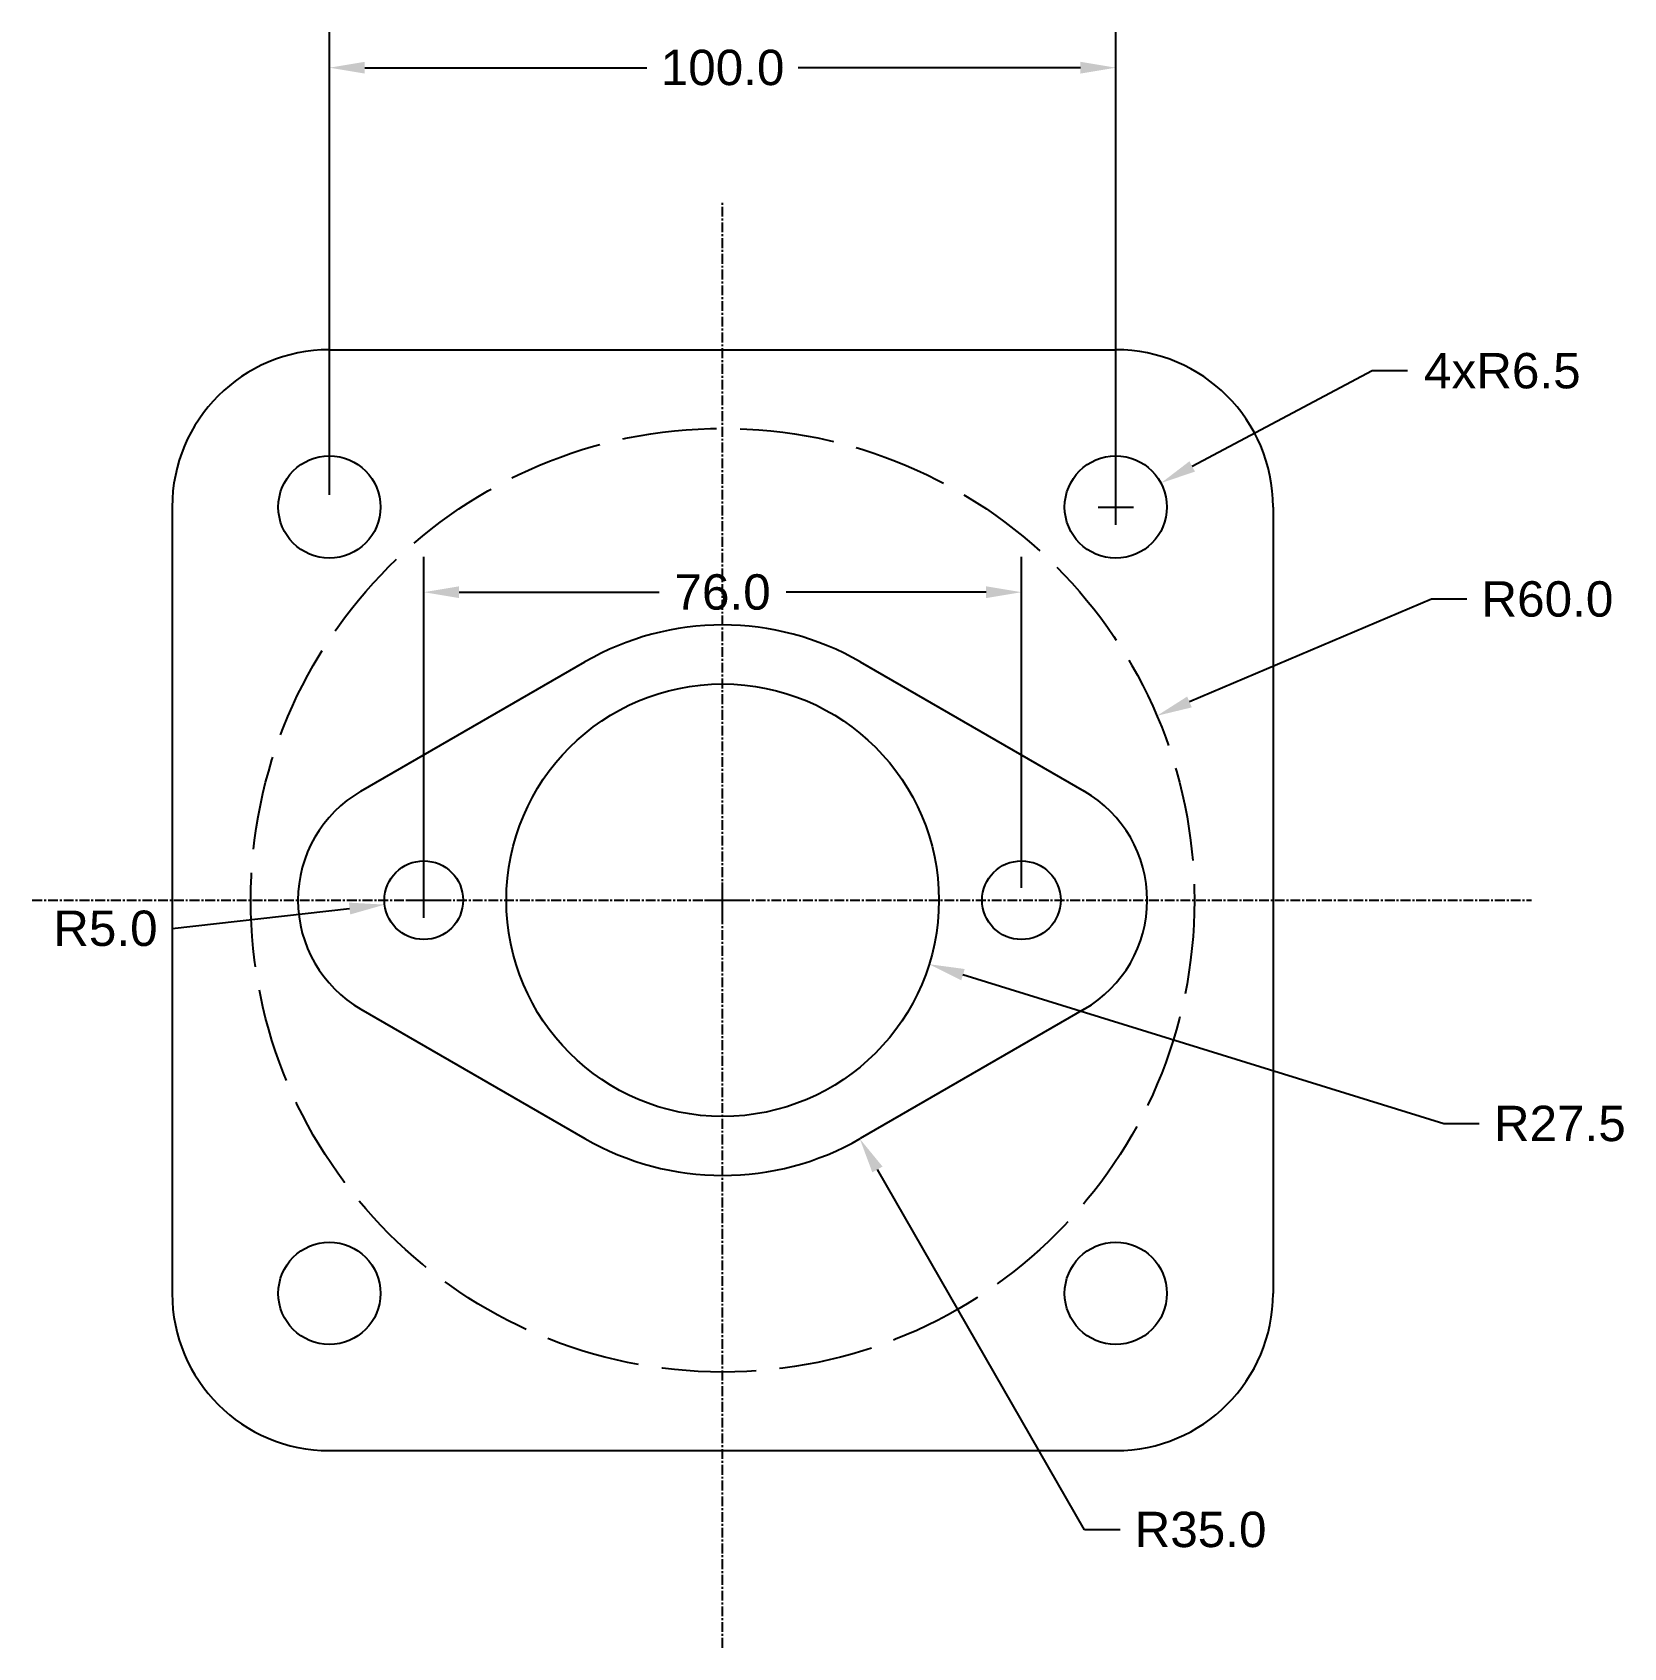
# Model space of a CAD drawing. Header units: millimetres. Extents: x 3 to 205, y 23 to 229.
import ezdxf

# ---------------------------------------------------------------- set-up
doc = ezdxf.new("R2010")
doc.units = ezdxf.units.MM
doc.header["$MEASUREMENT"] = 0
doc.linetypes.add('ACAD_ISO02W100', pattern=[15, 12, -3])
doc.linetypes.add('CENTER', pattern=[2, 1.25, -0.25, 0.25, -0.25])
doc.styles.get("Standard").update_dxf_attribs({"font": 'arial.ttf'})
doc.dimstyles.get("Standard").update_dxf_attribs({"dimscale": 25, "dimtxt": 0.18, "dimasz": 0.18, "dimexe": 0.18, "dimexo": 0.0625, "dimgap": 0.09, "dimtad": 0, "dimtih": 1, "dimtoh": 1, "dimdec": 1, "dimzin": 0, "dimdsep": 46, "dimtxsty": 'Standard', "dimcen": 0.09, "dimadec": 0, "dimazin": 0, "dimtfac": 1, "dimtdec": 1, "dimtofl": 0, "dimtmove": 0, "dimatfit": 3, "dimfxl": 1, "dimtolj": 1, "dimtzin": 0, "dimarcsym": 0})

# ---------------------------------------------------------------- blocks, each defined once
blk = doc.blocks.new('*D2')
at = {"color": 0, "lineweight": -2, "transparency": 16777216}
for p, q in [((40.29, 170.06), (40.29, 228.87)), ((140.29, 170.06), (140.29, 228.87)), ((44.79, 224.37), (80.67, 224.37)), ((135.79, 224.37), (99.92, 224.37))]:
    blk.add_line(p, q, dxfattribs=at)
at = {"color": 0, "transparency": 16777216}
for points in [[(44.79, 225.12), (44.79, 223.62), (40.29, 224.37)], [(135.79, 225.12), (135.79, 223.62), (140.29, 224.37)]]:
    blk.add_solid(points, dxfattribs=at)
at = {"layer": 'Defpoints', "color": 0, "transparency": 16777216}
for p in [(140.29, 224.37), (40.29, 168.5), (140.29, 168.5)]:
    blk.add_point(p, dxfattribs=at)
at = {"color": 0, "transparency": 16777216, "insert": (90.29, 224.37), "char_height": 4.5, "attachment_point": 5}
blk.add_mtext('\\A1;100.0', dxfattribs=at)
blk = doc.blocks.new('*D4')
at = {"color": 0, "lineweight": -2, "transparency": 16777216}
for p, q in [((52.29, 120.06), (52.29, 162.17)), ((128.29, 120.06), (128.29, 162.17)), ((56.79, 157.67), (82.23, 157.67)), ((123.79, 157.67), (98.36, 157.67))]:
    blk.add_line(p, q, dxfattribs=at)
at = {"color": 0, "transparency": 16777216}
for points in [[(56.79, 158.42), (56.79, 156.92), (52.29, 157.67)], [(123.79, 158.42), (123.79, 156.92), (128.29, 157.67)]]:
    blk.add_solid(points, dxfattribs=at)
at = {"layer": 'Defpoints', "color": 0, "transparency": 16777216}
for p in [(128.29, 157.67), (52.29, 118.5), (128.29, 118.5)]:
    blk.add_point(p, dxfattribs=at)
at = {"color": 0, "transparency": 16777216, "insert": (90.29, 157.67), "char_height": 4.5, "attachment_point": 5}
blk.add_mtext('\\A1;76.0', dxfattribs=at)
blk = doc.blocks.new('*D5')
at = {"color": 0, "lineweight": -2, "transparency": 16777216}
for p, q in [((172.91, 185.81), (150.01, 173.66)), ((177.41, 185.81), (172.91, 185.81)), ((140.29, 166.25), (140.29, 170.75)), ((138.04, 168.5), (142.54, 168.5))]:
    blk.add_line(p, q, dxfattribs=at)
at = {"color": 0, "transparency": 16777216}
blk.add_solid([(149.66, 174.32), (150.36, 173), (146.04, 171.55)], dxfattribs=at)
at = {"layer": 'Defpoints', "color": 0, "transparency": 16777216}
for p in [(146.04, 171.55), (140.29, 168.5)]:
    blk.add_point(p, dxfattribs=at)
at = {"color": 0, "transparency": 16777216, "insert": (189.45, 185.81), "char_height": 4.5, "attachment_point": 5}
blk.add_mtext('\\A1;4xR6.5', dxfattribs=at)
blk = doc.blocks.new('*D6')
at = {"color": 0, "lineweight": -2, "transparency": 16777216}
for p, q in [((90.29, 116.25), (90.29, 120.75)), ((88.04, 118.5), (92.54, 118.5)), ((182, 90.08), (120.86, 109.03)), ((186.5, 90.08), (182, 90.08))]:
    blk.add_line(p, q, dxfattribs=at)
at = {"color": 0, "transparency": 16777216}
blk.add_solid([(121.08, 109.75), (120.64, 108.31), (116.56, 110.36)], dxfattribs=at)
at = {"layer": 'Defpoints', "color": 0, "transparency": 16777216}
for p in [(90.29, 118.5), (116.56, 110.36)]:
    blk.add_point(p, dxfattribs=at)
at = {"color": 0, "transparency": 16777216, "insert": (196.76, 90.08), "char_height": 4.5, "attachment_point": 5}
blk.add_mtext('\\A1;R27.5', dxfattribs=at)
blk = doc.blocks.new('*D7')
at = {"color": 0, "lineweight": -2, "transparency": 16777216}
for p, q in [((52.29, 116.25), (52.29, 120.75)), ((20.29, 114.9), (42.85, 117.44)), ((50.04, 118.5), (54.54, 118.5))]:
    blk.add_line(p, q, dxfattribs=at)
at = {"color": 0, "transparency": 16777216}
blk.add_solid([(42.77, 118.19), (42.94, 116.69), (47.33, 117.94)], dxfattribs=at)
at = {"layer": 'Defpoints', "color": 0, "transparency": 16777216}
for p in [(47.33, 117.94), (52.29, 118.5)]:
    blk.add_point(p, dxfattribs=at)
at = {"color": 0, "transparency": 16777216, "insert": (11.8, 114.9), "char_height": 4.5, "attachment_point": 5}
blk.add_mtext('\\A1;R5.0', dxfattribs=at)
blk = doc.blocks.new('*D8')
at = {"color": 0, "lineweight": -2, "transparency": 16777216}
for p, q in [((180.44, 156.78), (149.66, 143.71)), ((184.94, 156.78), (180.44, 156.78)), ((90.29, 116.25), (90.29, 120.75)), ((88.04, 118.5), (92.54, 118.5))]:
    blk.add_line(p, q, dxfattribs=at)
at = {"color": 0, "transparency": 16777216}
blk.add_solid([(149.37, 144.4), (149.96, 143.02), (145.52, 141.95)], dxfattribs=at)
at = {"layer": 'Defpoints', "color": 0, "transparency": 16777216}
for p in [(145.52, 141.95), (90.29, 118.5)]:
    blk.add_point(p, dxfattribs=at)
at = {"color": 0, "transparency": 16777216, "insert": (195.18, 156.78), "char_height": 4.5, "attachment_point": 5}
blk.add_mtext('\\A1;R60.0', dxfattribs=at)
blk = doc.blocks.new('*D9')
at = {"color": 0, "lineweight": -2, "transparency": 16777216}
for p, q in [((90.29, 116.25), (90.29, 120.75)), ((88.04, 118.5), (92.54, 118.5)), ((136.33, 38.45), (109.98, 84.26)), ((140.83, 38.45), (136.33, 38.45))]:
    blk.add_line(p, q, dxfattribs=at)
at = {"color": 0, "transparency": 16777216}
blk.add_solid([(110.63, 84.63), (109.33, 83.89), (107.74, 88.16)], dxfattribs=at)
at = {"layer": 'Defpoints', "color": 0, "transparency": 16777216}
for p in [(90.29, 118.5), (107.74, 88.16)]:
    blk.add_point(p, dxfattribs=at)
at = {"color": 0, "transparency": 16777216, "insert": (151.07, 38.45), "char_height": 4.5, "attachment_point": 5}
blk.add_mtext('\\A1;R35.0', dxfattribs=at)

msp = doc.modelspace()

# ---------------------------------------------------------------- linework, layer by layer
at = {"linetype": 'CENTER'}
for p, q in [((90.29, 23.44), (90.29, 207.42)), ((2.51, 118.5), (193.16, 118.5))]:
    msp.add_line(p, q, dxfattribs=at)
for p, q in [((40.29, 188.5), (140.29, 188.5)), ((20.29, 168.5), (20.29, 68.5)), ((160.29, 168.5), (160.29, 68.5)), ((44.29, 132.36), (72.79, 148.81)), ((107.79, 148.81), (136.29, 132.36)), ((44.29, 104.65), (72.79, 88.19)), ((136.29, 104.65), (107.79, 88.19)), ((40.29, 48.5), (140.29, 48.5))]:
    msp.add_line(p, q)
at = {"linetype": 'ACAD_ISO02W100'}
msp.add_circle((90.29, 118.5), 60, dxfattribs=at)
for centre, radius in [((40.29, 168.5), 6.5), ((140.29, 168.5), 6.5), ((90.29, 118.5), 27.5), ((52.29, 118.5), 5), ((128.29, 118.5), 5), ((40.29, 68.5), 6.5), ((140.29, 68.5), 6.5)]:
    msp.add_circle(centre, radius)
for centre, radius, start, end in [((40.29, 168.5), 20, 90, 180), ((140.29, 168.5), 20, 0, 90), ((90.29, 118.5), 35, 60, 120), ((52.29, 118.5), 16, 120, 240), ((128.29, 118.5), 16, 300, 60), ((90.29, 118.5), 35, 240, 300), ((40.29, 68.5), 20, 180, 270), ((140.29, 68.5), 20, 270, 0)]:
    msp.add_arc(centre, radius, start, end)

# ---------------------------------------------------------------- dimensions: what is measured, and where the dimension line sits
for base, p1, p2, picture, middle in [((140.29, 224.37), (40.29, 168.5), (140.29, 168.5), '*D2', (90.29, 224.37)), ((128.29, 157.67), (52.29, 118.5), (128.29, 118.5), '*D4', (90.29, 157.67))]:
    dim = msp.add_linear_dim(base=base, p1=p1, p2=p2, dimstyle='Standard')
    dim.commit()
    dim.dimension.update_dxf_attribs({"geometry": picture, "text_midpoint": middle})
dim = msp.add_radius_dim(center=(140.29, 168.5), mpoint=(146.04, 171.55), text='4x<>', dimstyle='Standard')
dim.commit()
dim.dimension.update_dxf_attribs({"geometry": '*D5', "text_midpoint": (189.45, 185.81), "dimtype": 164})
for center, mpoint, picture, middle in [((90.29, 118.5), (145.52, 141.95), '*D8', (195.18, 156.78)), ((52.29, 118.5), (47.33, 117.94), '*D7', (20.29, 114.9)), ((90.29, 118.5), (116.56, 110.36), '*D6', (196.76, 90.08)), ((90.29, 118.5), (107.74, 88.16), '*D9', (151.07, 38.45))]:
    dim = msp.add_radius_dim(center=center, mpoint=mpoint, dimstyle='Standard')
    dim.commit()
    dim.dimension.update_dxf_attribs({"geometry": picture, "text_midpoint": middle, "dimtype": 164})

doc.saveas('drawing.dxf')
